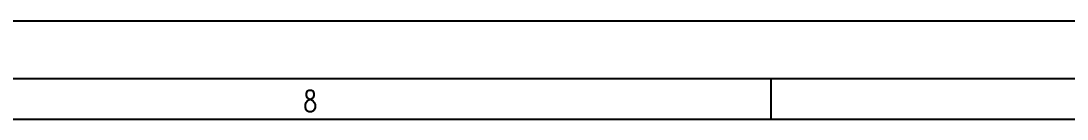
# Model space of a CAD drawing. Extents: x 4137 to 28680, y 2446 to 6814.
# Drawn here: x 10861.8 to 11043, y 5529.2 to 5546.2 of the extents above; entities that cross this region are included whole.
import ezdxf

# ---------------------------------------------------------------- set-up
doc = ezdxf.new("R2010")
doc.units = 0
doc.header["$LTSCALE"] = 0.5
doc.layers.get('0').update_dxf_attribs({"linetype": 'CONTINUOUS'})
doc.layers.add('DIM', color=5, linetype='CONTINUOUS')
doc.styles.get("Standard").update_dxf_attribs({"font": 'simplex.shx'})

msp = doc.modelspace()

# ---------------------------------------------------------------- linework, layer by layer
at = {"color": 7, "linetype": 'Continuous'}
for p, q in [((9654.35, 5546.23), (11336.35, 5546.23)), ((9654.35, 5546.23), (11336.35, 5546.23)), ((11326.35, 5536.23), (9674.35, 5536.23)), ((11326.35, 5536.23), (9674.35, 5536.23)), ((9681.35, 5529.23), (11319.35, 5529.23)), ((9681.35, 5529.23), (11319.35, 5529.23))]:
    msp.add_line(p, q, dxfattribs=at)
at = {"layer": 'DIM', "color": 7}
msp.add_line((10991.75, 5529.23), (10991.75, 5536.23), dxfattribs=at)
msp.add_line((10991.75, 5529.23), (10991.75, 5536.23), dxfattribs=at)

# ---------------------------------------------------------------- texts
at = {"layer": 'DIM', "color": 7, "width": 0.75}
msp.add_text('8', height=3.7, dxfattribs=at).set_placement((10910.68, 5530.51))
msp.add_text('8', height=3.7, dxfattribs=at).set_placement((10910.68, 5530.51))

doc.saveas('drawing.dxf')
